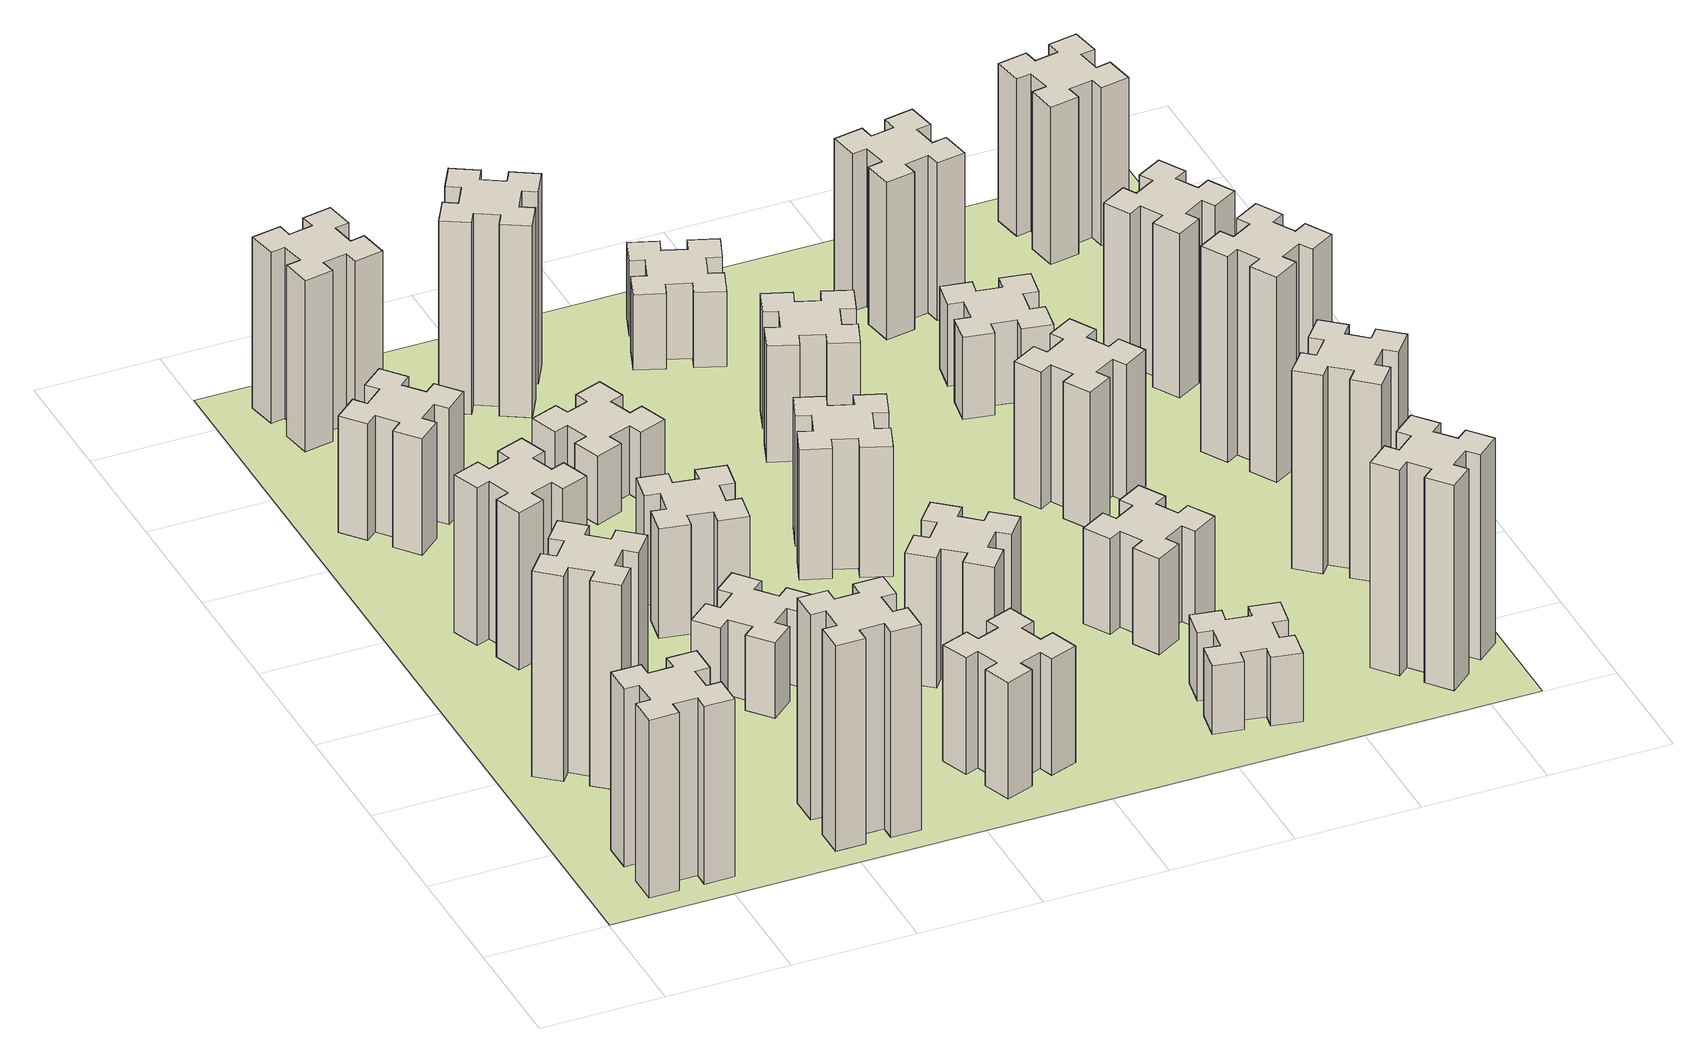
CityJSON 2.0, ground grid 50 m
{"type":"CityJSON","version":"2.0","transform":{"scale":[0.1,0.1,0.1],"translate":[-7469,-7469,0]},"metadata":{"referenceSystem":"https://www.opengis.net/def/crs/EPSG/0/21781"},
"CityObjects":{
"building1":{"type":"Building","attributes":{"class":"1000","function":"1000","usage":"1000","yearOfConstruction":2016,"roofType":"1000","measuredHeight":78,"storeysAboveGround":30,"storeysBelowGround":0},"geometry":[{"type":"Solid","lod":"1","boundaries":[[[[0,1,2,3,4,5,6,7,8,9,10,11,12,13,14,15,16,17,18,19]],[[17,16,20,21]],[[16,15,22,20]],[[15,14,23,22]],[[14,13,24,23]],[[13,12,25,24]],[[12,11,26,25]],[[11,10,27,26]],[[10,9,28,27]],[[9,8,29,28]],[[8,7,30,29]],[[7,6,31,30]],[[6,5,32,31]],[[5,4,33,32]],[[4,3,34,33]],[[3,2,35,34]],[[2,1,36,35]],[[1,0,37,36]],[[0,19,38,37]],[[19,18,39,38]],[[18,17,21,39]],[[24,25,26,27,28,29,30,31,32,33,34,35,36,37,38,39,21,20,22,23]]]]}]},
"building2":{"type":"Building","attributes":{"class":"1000","function":"1000","usage":"1000","yearOfConstruction":2016,"roofType":"1000","measuredHeight":90,"storeysAboveGround":30,"storeysBelowGround":0},"geometry":[{"type":"Solid","lod":"1","boundaries":[[[[40,41,42,43,44,45,46,47,48,49,50,51,52,53,54,55,56,57,58,59]],[[57,56,60,61]],[[56,55,62,60]],[[55,54,63,62]],[[54,53,64,63]],[[53,52,65,64]],[[52,51,66,65]],[[51,50,67,66]],[[50,49,68,67]],[[49,48,69,68]],[[48,47,70,69]],[[47,46,71,70]],[[46,45,72,71]],[[45,44,73,72]],[[44,43,74,73]],[[43,42,75,74]],[[42,41,76,75]],[[41,40,77,76]],[[40,59,78,77]],[[59,58,79,78]],[[58,57,61,79]],[[64,65,66,67,68,69,70,71,72,73,74,75,76,77,78,79,61,60,62,63]]]]}]},
"building3":{"type":"Building","attributes":{"class":"1000","function":"1000","usage":"1000","yearOfConstruction":2016,"roofType":"1000","measuredHeight":69,"storeysAboveGround":30,"storeysBelowGround":0},"geometry":[{"type":"Solid","lod":"1","boundaries":[[[[80,81,82,83,84,85,86,87,88,89,90,91,92,93,94,95,96,97,98,99]],[[97,96,100,101]],[[96,95,102,100]],[[95,94,103,102]],[[94,93,104,103]],[[93,92,105,104]],[[92,91,106,105]],[[91,90,107,106]],[[90,89,108,107]],[[89,88,109,108]],[[88,87,110,109]],[[87,86,111,110]],[[86,85,112,111]],[[85,84,113,112]],[[84,83,114,113]],[[83,82,115,114]],[[82,81,116,115]],[[81,80,117,116]],[[80,99,118,117]],[[99,98,119,118]],[[98,97,101,119]],[[104,105,106,107,108,109,110,111,112,113,114,115,116,117,118,119,101,100,102,103]]]]}]},
"building4":{"type":"Building","attributes":{"class":"1000","function":"1000","usage":"1000","yearOfConstruction":2016,"roofType":"1000","measuredHeight":51,"storeysAboveGround":30,"storeysBelowGround":0},"geometry":[{"type":"Solid","lod":"1","boundaries":[[[[120,121,122,123,124,125,126,127,128,129,130,131,132,133,134,135,136,137,138,139]],[[137,136,140,141]],[[136,135,142,140]],[[135,134,143,142]],[[134,133,144,143]],[[133,132,145,144]],[[132,131,146,145]],[[131,130,147,146]],[[130,129,148,147]],[[129,128,149,148]],[[128,127,150,149]],[[127,126,151,150]],[[126,125,152,151]],[[125,124,153,152]],[[124,123,154,153]],[[123,122,155,154]],[[122,121,156,155]],[[121,120,157,156]],[[120,139,158,157]],[[139,138,159,158]],[[138,137,141,159]],[[144,145,146,147,148,149,150,151,152,153,154,155,156,157,158,159,141,140,142,143]]]]}]},
"building5":{"type":"Building","attributes":{"class":"1000","function":"1000","usage":"1000","yearOfConstruction":2016,"roofType":"1000","measuredHeight":90,"storeysAboveGround":30,"storeysBelowGround":0},"geometry":[{"type":"Solid","lod":"1","boundaries":[[[[160,161,162,163,164,165,166,167,168,169,170,171,172,173,174,175,176,177,178,179]],[[177,176,180,181]],[[176,175,182,180]],[[175,174,183,182]],[[174,173,184,183]],[[173,172,185,184]],[[172,171,186,185]],[[171,170,187,186]],[[170,169,188,187]],[[169,168,189,188]],[[168,167,190,189]],[[167,166,191,190]],[[166,165,192,191]],[[165,164,193,192]],[[164,163,194,193]],[[163,162,195,194]],[[162,161,196,195]],[[161,160,197,196]],[[160,179,198,197]],[[179,178,199,198]],[[178,177,181,199]],[[184,185,186,187,188,189,190,191,192,193,194,195,196,197,198,199,181,180,182,183]]]]}]},
"building6":{"type":"Building","attributes":{"class":"1000","function":"1000","usage":"1000","yearOfConstruction":2016,"roofType":"1000","measuredHeight":75,"storeysAboveGround":30,"storeysBelowGround":0},"geometry":[{"type":"Solid","lod":"1","boundaries":[[[[200,201,202,203,204,205,206,207,208,209,210,211,212,213,214,215,216,217,218,219]],[[217,216,220,221]],[[216,215,222,220]],[[215,214,223,222]],[[214,213,224,223]],[[213,212,225,224]],[[212,211,226,225]],[[211,210,227,226]],[[210,209,228,227]],[[209,208,229,228]],[[208,207,230,229]],[[207,206,231,230]],[[206,205,232,231]],[[205,204,233,232]],[[204,203,234,233]],[[203,202,235,234]],[[202,201,236,235]],[[201,200,237,236]],[[200,219,238,237]],[[219,218,239,238]],[[218,217,221,239]],[[224,225,226,227,228,229,230,231,232,233,234,235,236,237,238,239,221,220,222,223]]]]}]},
"building7":{"type":"Building","attributes":{"class":"1000","function":"1000","usage":"1000","yearOfConstruction":2016,"roofType":"1000","measuredHeight":33,"storeysAboveGround":30,"storeysBelowGround":0},"geometry":[{"type":"Solid","lod":"1","boundaries":[[[[240,241,242,243,244,245,246,247,248,249,250,251,252,253,254,255,256,257,258,259]],[[257,256,260,261]],[[256,255,262,260]],[[255,254,263,262]],[[254,253,264,263]],[[253,252,265,264]],[[252,251,266,265]],[[251,250,267,266]],[[250,249,268,267]],[[249,248,269,268]],[[248,247,270,269]],[[247,246,271,270]],[[246,245,272,271]],[[245,244,273,272]],[[244,243,274,273]],[[243,242,275,274]],[[242,241,276,275]],[[241,240,277,276]],[[240,259,278,277]],[[259,258,279,278]],[[258,257,261,279]],[[264,265,266,267,268,269,270,271,272,273,274,275,276,277,278,279,261,260,262,263]]]]}]},
"building8":{"type":"Building","attributes":{"class":"1000","function":"1000","usage":"1000","yearOfConstruction":2016,"roofType":"1000","measuredHeight":48,"storeysAboveGround":30,"storeysBelowGround":0},"geometry":[{"type":"Solid","lod":"1","boundaries":[[[[280,281,282,283,284,285,286,287,288,289,290,291,292,293,294,295,296,297,298,299]],[[297,296,300,301]],[[296,295,302,300]],[[295,294,303,302]],[[294,293,304,303]],[[293,292,305,304]],[[292,291,306,305]],[[291,290,307,306]],[[290,289,308,307]],[[289,288,309,308]],[[288,287,310,309]],[[287,286,311,310]],[[286,285,312,311]],[[285,284,313,312]],[[284,283,314,313]],[[283,282,315,314]],[[282,281,316,315]],[[281,280,317,316]],[[280,299,318,317]],[[299,298,319,318]],[[298,297,301,319]],[[304,305,306,307,308,309,310,311,312,313,314,315,316,317,318,319,301,300,302,303]]]]}]},
"building9":{"type":"Building","attributes":{"class":"1000","function":"1000","usage":"1000","yearOfConstruction":2016,"roofType":"1000","measuredHeight":51,"storeysAboveGround":30,"storeysBelowGround":0},"geometry":[{"type":"Solid","lod":"1","boundaries":[[[[320,321,322,323,324,325,326,327,328,329,330,331,332,333,334,335,336,337,338,339]],[[337,336,340,341]],[[336,335,342,340]],[[335,334,343,342]],[[334,333,344,343]],[[333,332,345,344]],[[332,331,346,345]],[[331,330,347,346]],[[330,329,348,347]],[[329,328,349,348]],[[328,327,350,349]],[[327,326,351,350]],[[326,325,352,351]],[[325,324,353,352]],[[324,323,354,353]],[[323,322,355,354]],[[322,321,356,355]],[[321,320,357,356]],[[320,339,358,357]],[[339,338,359,358]],[[338,337,341,359]],[[344,345,346,347,348,349,350,351,352,353,354,355,356,357,358,359,341,340,342,343]]]]}]},
"building10":{"type":"Building","attributes":{"class":"1000","function":"1000","usage":"1000","yearOfConstruction":2016,"roofType":"1000","measuredHeight":30,"storeysAboveGround":30,"storeysBelowGround":0},"geometry":[{"type":"Solid","lod":"1","boundaries":[[[[360,361,362,363,364,365,366,367,368,369,370,371,372,373,374,375,376,377,378,379]],[[377,376,380,381]],[[376,375,382,380]],[[375,374,383,382]],[[374,373,384,383]],[[373,372,385,384]],[[372,371,386,385]],[[371,370,387,386]],[[370,369,388,387]],[[369,368,389,388]],[[368,367,390,389]],[[367,366,391,390]],[[366,365,392,391]],[[365,364,393,392]],[[364,363,394,393]],[[363,362,395,394]],[[362,361,396,395]],[[361,360,397,396]],[[360,379,398,397]],[[379,378,399,398]],[[378,377,381,399]],[[384,385,386,387,388,389,390,391,392,393,394,395,396,397,398,399,381,380,382,383]]]]}]},
"building11":{"type":"Building","attributes":{"class":"1000","function":"1000","usage":"1000","yearOfConstruction":2016,"roofType":"1000","measuredHeight":84,"storeysAboveGround":30,"storeysBelowGround":0},"geometry":[{"type":"Solid","lod":"1","boundaries":[[[[400,401,402,403,404,405,406,407,408,409,410,411,412,413,414,415,416,417,418,419]],[[417,416,420,421]],[[416,415,422,420]],[[415,414,423,422]],[[414,413,424,423]],[[413,412,425,424]],[[412,411,426,425]],[[411,410,427,426]],[[410,409,428,427]],[[409,408,429,428]],[[408,407,430,429]],[[407,406,431,430]],[[406,405,432,431]],[[405,404,433,432]],[[404,403,434,433]],[[403,402,435,434]],[[402,401,436,435]],[[401,400,437,436]],[[400,419,438,437]],[[419,418,439,438]],[[418,417,421,439]],[[424,425,426,427,428,429,430,431,432,433,434,435,436,437,438,439,421,420,422,423]]]]}]},
"building12":{"type":"Building","attributes":{"class":"1000","function":"1000","usage":"1000","yearOfConstruction":2016,"roofType":"1000","measuredHeight":57,"storeysAboveGround":30,"storeysBelowGround":0},"geometry":[{"type":"Solid","lod":"1","boundaries":[[[[440,441,442,443,444,445,446,447,448,449,450,451,452,453,454,455,456,457,458,459]],[[457,456,460,461]],[[456,455,462,460]],[[455,454,463,462]],[[454,453,464,463]],[[453,452,465,464]],[[452,451,466,465]],[[451,450,467,466]],[[450,449,468,467]],[[449,448,469,468]],[[448,447,470,469]],[[447,446,471,470]],[[446,445,472,471]],[[445,444,473,472]],[[444,443,474,473]],[[443,442,475,474]],[[442,441,476,475]],[[441,440,477,476]],[[440,459,478,477]],[[459,458,479,478]],[[458,457,461,479]],[[464,465,466,467,468,469,470,471,472,473,474,475,476,477,478,479,461,460,462,463]]]]}]},
"building13":{"type":"Building","attributes":{"class":"1000","function":"1000","usage":"1000","yearOfConstruction":2016,"roofType":"1000","measuredHeight":57,"storeysAboveGround":30,"storeysBelowGround":0},"geometry":[{"type":"Solid","lod":"1","boundaries":[[[[480,481,482,483,484,485,486,487,488,489,490,491,492,493,494,495,496,497,498,499]],[[497,496,500,501]],[[496,495,502,500]],[[495,494,503,502]],[[494,493,504,503]],[[493,492,505,504]],[[492,491,506,505]],[[491,490,507,506]],[[490,489,508,507]],[[489,488,509,508]],[[488,487,510,509]],[[487,486,511,510]],[[486,485,512,511]],[[485,484,513,512]],[[484,483,514,513]],[[483,482,515,514]],[[482,481,516,515]],[[481,480,517,516]],[[480,499,518,517]],[[499,498,519,518]],[[498,497,501,519]],[[504,505,506,507,508,509,510,511,512,513,514,515,516,517,518,519,501,500,502,503]]]]}]},
"building14":{"type":"Building","attributes":{"class":"1000","function":"1000","usage":"1000","yearOfConstruction":2016,"roofType":"1000","measuredHeight":51,"storeysAboveGround":30,"storeysBelowGround":0},"geometry":[{"type":"Solid","lod":"1","boundaries":[[[[520,521,522,523,524,525,526,527,528,529,530,531,532,533,534,535,536,537,538,539]],[[537,536,540,541]],[[536,535,542,540]],[[535,534,543,542]],[[534,533,544,543]],[[533,532,545,544]],[[532,531,546,545]],[[531,530,547,546]],[[530,529,548,547]],[[529,528,549,548]],[[528,527,550,549]],[[527,526,551,550]],[[526,525,552,551]],[[525,524,553,552]],[[524,523,554,553]],[[523,522,555,554]],[[522,521,556,555]],[[521,520,557,556]],[[520,539,558,557]],[[539,538,559,558]],[[538,537,541,559]],[[544,545,546,547,548,549,550,551,552,553,554,555,556,557,558,559,541,540,542,543]]]]}]},
"building15":{"type":"Building","attributes":{"class":"1000","function":"1000","usage":"1000","yearOfConstruction":2016,"roofType":"1000","measuredHeight":33,"storeysAboveGround":30,"storeysBelowGround":0},"geometry":[{"type":"Solid","lod":"1","boundaries":[[[[560,561,562,563,564,565,566,567,568,569,570,571,572,573,574,575,576,577,578,579]],[[577,576,580,581]],[[576,575,582,580]],[[575,574,583,582]],[[574,573,584,583]],[[573,572,585,584]],[[572,571,586,585]],[[571,570,587,586]],[[570,569,588,587]],[[569,568,589,588]],[[568,567,590,589]],[[567,566,591,590]],[[566,565,592,591]],[[565,564,593,592]],[[564,563,594,593]],[[563,562,595,594]],[[562,561,596,595]],[[561,560,597,596]],[[560,579,598,597]],[[579,578,599,598]],[[578,577,581,599]],[[584,585,586,587,588,589,590,591,592,593,594,595,596,597,598,599,581,580,582,583]]]]}]},
"building16":{"type":"Building","attributes":{"class":"1000","function":"1000","usage":"1000","yearOfConstruction":2016,"roofType":"1000","measuredHeight":30,"storeysAboveGround":30,"storeysBelowGround":0},"geometry":[{"type":"Solid","lod":"1","boundaries":[[[[600,601,602,603,604,605,606,607,608,609,610,611,612,613,614,615,616,617,618,619]],[[617,616,620,621]],[[616,615,622,620]],[[615,614,623,622]],[[614,613,624,623]],[[613,612,625,624]],[[612,611,626,625]],[[611,610,627,626]],[[610,609,628,627]],[[609,608,629,628]],[[608,607,630,629]],[[607,606,631,630]],[[606,605,632,631]],[[605,604,633,632]],[[604,603,634,633]],[[603,602,635,634]],[[602,601,636,635]],[[601,600,637,636]],[[600,619,638,637]],[[619,618,639,638]],[[618,617,621,639]],[[624,625,626,627,628,629,630,631,632,633,634,635,636,637,638,639,621,620,622,623]]]]}]},
"building17":{"type":"Building","attributes":{"class":"1000","function":"1000","usage":"1000","yearOfConstruction":2016,"roofType":"1000","measuredHeight":42,"storeysAboveGround":30,"storeysBelowGround":0},"geometry":[{"type":"Solid","lod":"1","boundaries":[[[[640,641,642,643,644,645,646,647,648,649,650,651,652,653,654,655,656,657,658,659]],[[657,656,660,661]],[[656,655,662,660]],[[655,654,663,662]],[[654,653,664,663]],[[653,652,665,664]],[[652,651,666,665]],[[651,650,667,666]],[[650,649,668,667]],[[649,648,669,668]],[[648,647,670,669]],[[647,646,671,670]],[[646,645,672,671]],[[645,644,673,672]],[[644,643,674,673]],[[643,642,675,674]],[[642,641,676,675]],[[641,640,677,676]],[[640,659,678,677]],[[659,658,679,678]],[[658,657,661,679]],[[664,665,666,667,668,669,670,671,672,673,674,675,676,677,678,679,661,660,662,663]]]]}]},
"building18":{"type":"Building","attributes":{"class":"1000","function":"1000","usage":"1000","yearOfConstruction":2016,"roofType":"1000","measuredHeight":60,"storeysAboveGround":30,"storeysBelowGround":0},"geometry":[{"type":"Solid","lod":"1","boundaries":[[[[680,681,682,683,684,685,686,687,688,689,690,691,692,693,694,695,696,697,698,699]],[[697,696,700,701]],[[696,695,702,700]],[[695,694,703,702]],[[694,693,704,703]],[[693,692,705,704]],[[692,691,706,705]],[[691,690,707,706]],[[690,689,708,707]],[[689,688,709,708]],[[688,687,710,709]],[[687,686,711,710]],[[686,685,712,711]],[[685,684,713,712]],[[684,683,714,713]],[[683,682,715,714]],[[682,681,716,715]],[[681,680,717,716]],[[680,699,718,717]],[[699,698,719,718]],[[698,697,701,719]],[[704,705,706,707,708,709,710,711,712,713,714,715,716,717,718,719,701,700,702,703]]]]}]},
"building19":{"type":"Building","attributes":{"class":"1000","function":"1000","usage":"1000","yearOfConstruction":2016,"roofType":"1000","measuredHeight":36,"storeysAboveGround":30,"storeysBelowGround":0},"geometry":[{"type":"Solid","lod":"1","boundaries":[[[[720,721,722,723,724,725,726,727,728,729,730,731,732,733,734,735,736,737,738,739]],[[737,736,740,741]],[[736,735,742,740]],[[735,734,743,742]],[[734,733,744,743]],[[733,732,745,744]],[[732,731,746,745]],[[731,730,747,746]],[[730,729,748,747]],[[729,728,749,748]],[[728,727,750,749]],[[727,726,751,750]],[[726,725,752,751]],[[725,724,753,752]],[[724,723,754,753]],[[723,722,755,754]],[[722,721,756,755]],[[721,720,757,756]],[[720,739,758,757]],[[739,738,759,758]],[[738,737,741,759]],[[744,745,746,747,748,749,750,751,752,753,754,755,756,757,758,759,741,740,742,743]]]]}]},
"building20":{"type":"Building","attributes":{"class":"1000","function":"1000","usage":"1000","yearOfConstruction":2016,"roofType":"1000","measuredHeight":90,"storeysAboveGround":30,"storeysBelowGround":0},"geometry":[{"type":"Solid","lod":"1","boundaries":[[[[760,761,762,763,764,765,766,767,768,769,770,771,772,773,774,775,776,777,778,779]],[[777,776,780,781]],[[776,775,782,780]],[[775,774,783,782]],[[774,773,784,783]],[[773,772,785,784]],[[772,771,786,785]],[[771,770,787,786]],[[770,769,788,787]],[[769,768,789,788]],[[768,767,790,789]],[[767,766,791,790]],[[766,765,792,791]],[[765,764,793,792]],[[764,763,794,793]],[[763,762,795,794]],[[762,761,796,795]],[[761,760,797,796]],[[760,779,798,797]],[[779,778,799,798]],[[778,777,781,799]],[[784,785,786,787,788,789,790,791,792,793,794,795,796,797,798,799,781,780,782,783]]]]}]},
"building21":{"type":"Building","attributes":{"class":"1000","function":"1000","usage":"1000","yearOfConstruction":2016,"roofType":"1000","measuredHeight":69,"storeysAboveGround":30,"storeysBelowGround":0},"geometry":[{"type":"Solid","lod":"1","boundaries":[[[[800,801,802,803,804,805,806,807,808,809,810,811,812,813,814,815,816,817,818,819]],[[817,816,820,821]],[[816,815,822,820]],[[815,814,823,822]],[[814,813,824,823]],[[813,812,825,824]],[[812,811,826,825]],[[811,810,827,826]],[[810,809,828,827]],[[809,808,829,828]],[[808,807,830,829]],[[807,806,831,830]],[[806,805,832,831]],[[805,804,833,832]],[[804,803,834,833]],[[803,802,835,834]],[[802,801,836,835]],[[801,800,837,836]],[[800,819,838,837]],[[819,818,839,838]],[[818,817,821,839]],[[824,825,826,827,828,829,830,831,832,833,834,835,836,837,838,839,821,820,822,823]]]]}]},
"building22":{"type":"Building","attributes":{"class":"1000","function":"1000","usage":"1000","yearOfConstruction":2016,"roofType":"1000","measuredHeight":87,"storeysAboveGround":30,"storeysBelowGround":0},"geometry":[{"type":"Solid","lod":"1","boundaries":[[[[840,841,842,843,844,845,846,847,848,849,850,851,852,853,854,855,856,857,858,859]],[[857,856,860,861]],[[856,855,862,860]],[[855,854,863,862]],[[854,853,864,863]],[[853,852,865,864]],[[852,851,866,865]],[[851,850,867,866]],[[850,849,868,867]],[[849,848,869,868]],[[848,847,870,869]],[[847,846,871,870]],[[846,845,872,871]],[[845,844,873,872]],[[844,843,874,873]],[[843,842,875,874]],[[842,841,876,875]],[[841,840,877,876]],[[840,859,878,877]],[[859,858,879,878]],[[858,857,861,879]],[[864,865,866,867,868,869,870,871,872,873,874,875,876,877,878,879,861,860,862,863]]]]}]},
"building23":{"type":"Building","attributes":{"class":"1000","function":"1000","usage":"1000","yearOfConstruction":2016,"roofType":"1000","measuredHeight":90,"storeysAboveGround":30,"storeysBelowGround":0},"geometry":[{"type":"Solid","lod":"1","boundaries":[[[[880,881,882,883,884,885,886,887,888,889,890,891,892,893,894,895,896,897,898,899]],[[897,896,900,901]],[[896,895,902,900]],[[895,894,903,902]],[[894,893,904,903]],[[893,892,905,904]],[[892,891,906,905]],[[891,890,907,906]],[[890,889,908,907]],[[889,888,909,908]],[[888,887,910,909]],[[887,886,911,910]],[[886,885,912,911]],[[885,884,913,912]],[[884,883,914,913]],[[883,882,915,914]],[[882,881,916,915]],[[881,880,917,916]],[[880,899,918,917]],[[899,898,919,918]],[[898,897,901,919]],[[904,905,906,907,908,909,910,911,912,913,914,915,916,917,918,919,901,900,902,903]]]]}]},
"building24":{"type":"Building","attributes":{"class":"1000","function":"1000","usage":"1000","yearOfConstruction":2016,"roofType":"1000","measuredHeight":72,"storeysAboveGround":30,"storeysBelowGround":0},"geometry":[{"type":"Solid","lod":"1","boundaries":[[[[920,921,922,923,924,925,926,927,928,929,930,931,932,933,934,935,936,937,938,939]],[[937,936,940,941]],[[936,935,942,940]],[[935,934,943,942]],[[934,933,944,943]],[[933,932,945,944]],[[932,931,946,945]],[[931,930,947,946]],[[930,929,948,947]],[[929,928,949,948]],[[928,927,950,949]],[[927,926,951,950]],[[926,925,952,951]],[[925,924,953,952]],[[924,923,954,953]],[[923,922,955,954]],[[922,921,956,955]],[[921,920,957,956]],[[920,939,958,957]],[[939,938,959,958]],[[938,937,941,959]],[[944,945,946,947,948,949,950,951,952,953,954,955,956,957,958,959,941,940,942,943]]]]}]},
"building25":{"type":"Building","attributes":{"class":"1000","function":"1000","usage":"1000","yearOfConstruction":2016,"roofType":"1000","measuredHeight":69,"storeysAboveGround":30,"storeysBelowGround":0},"geometry":[{"type":"Solid","lod":"1","boundaries":[[[[960,961,962,963,964,965,966,967,968,969,970,971,972,973,974,975,976,977,978,979]],[[977,976,980,981]],[[976,975,982,980]],[[975,974,983,982]],[[974,973,984,983]],[[973,972,985,984]],[[972,971,986,985]],[[971,970,987,986]],[[970,969,988,987]],[[969,968,989,988]],[[968,967,990,989]],[[967,966,991,990]],[[966,965,992,991]],[[965,964,993,992]],[[964,963,994,993]],[[963,962,995,994]],[[962,961,996,995]],[[961,960,997,996]],[[960,979,998,997]],[[979,978,999,998]],[[978,977,981,999]],[[984,985,986,987,988,989,990,991,992,993,994,995,996,997,998,999,981,980,982,983]]]]}]},
"landuse1":{"type":"LandUse","attributes":{"name":"plot1","function":"1010"},"geometry":[{"type":"MultiSurface","lod":"1","boundaries":[[[1000,1001,1002,1003]]]}]}
},
"vertices":[
[265,325,0],[265,225,0],[205,225,0],[205,105,0],[325,105,0],[325,165,0],[425,165,0],[425,105,0],[545,105,0],[545,225,0],[485,225,0],[485,325,0],[545,325,0],[545,445,0],[425,445,0],[425,385,0],[325,385,0],[325,445,0],[205,445,0],[205,325,0],[325,385,780],[325,445,780],[425,385,780],[425,445,780],[545,445,780],[545,325,780],[485,325,780],[485,225,780],[545,225,780],[545,105,780],[425,105,780],[425,165,780],[325,165,780],[325,105,780],[205,105,780],[205,225,780],[265,225,780],[265,325,780],[205,325,780],[205,445,780],
[484,1067,0],[408,1132,0],[446,1178,0],[354,1255,0],[277,1163,0],[323,1124,0],[259,1048,0],[213,1086,0],[136,994,0],[228,917,0],[266,963,0],[343,899,0],[304,853,0],[396,776,0],[473,868,0],[427,906,0],[492,983,0],[538,944,0],[615,1036,0],[523,1113,0],[492,983,900],[538,944,900],[427,906,900],[473,868,900],[396,776,900],[304,853,900],[343,899,900],[266,963,900],[228,917,900],[136,994,900],[213,1086,900],[259,1048,900],[323,1124,900],[277,1163,900],[354,1255,900],[446,1178,900],[408,1132,900],[484,1067,900],[523,1113,900],[615,1036,900],
[466,1735,0],[560,1769,0],[580,1713,0],[693,1754,0],[652,1867,0],[596,1846,0],[562,1940,0],[618,1960,0],[577,2073,0],[464,2032,0],[485,1976,0],[391,1942,0],[370,1998,0],[257,1957,0],[299,1844,0],[355,1865,0],[389,1771,0],[333,1750,0],[374,1637,0],[487,1679,0],[389,1771,690],[333,1750,690],[355,1865,690],[299,1844,690],[257,1957,690],[370,1998,690],[391,1942,690],[485,1976,690],[464,2032,690],[577,2073,690],[618,1960,690],[562,1940,690],[596,1846,690],[652,1867,690],[693,1754,690],[580,1713,690],[560,1769,690],[466,1735,690],[487,1679,690],[374,1637,690],
[343,2812,0],[266,2747,0],[228,2793,0],[136,2716,0],[213,2624,0],[259,2663,0],[323,2586,0],[277,2548,0],[354,2456,0],[446,2533,0],[408,2579,0],[484,2643,0],[523,2597,0],[615,2674,0],[538,2766,0],[492,2728,0],[427,2804,0],[473,2843,0],[396,2935,0],[304,2858,0],[427,2804,510],[473,2843,510],[492,2728,510],[538,2766,510],[615,2674,510],[523,2597,510],[484,2643,510],[408,2579,510],[446,2533,510],[354,2456,510],[277,2548,510],[323,2586,510],[259,2663,510],[213,2624,510],[136,2716,510],[228,2793,510],[266,2747,510],[343,2812,510],[304,2858,510],[396,2935,510],
[1065,165,0],[1165,165,0],[1165,105,0],[1285,105,0],[1285,225,0],[1225,225,0],[1225,325,0],[1285,325,0],[1285,445,0],[1165,445,0],[1165,385,0],[1065,385,0],[1065,445,0],[945,445,0],[945,325,0],[1005,325,0],[1005,225,0],[945,225,0],[945,105,0],[1065,105,0],[1005,225,900],[945,225,900],[1005,325,900],[945,325,900],[945,445,900],[1065,445,900],[1065,385,900],[1165,385,900],[1165,445,900],[1285,445,900],[1285,325,900],[1225,325,900],[1225,225,900],[1285,225,900],[1285,105,900],[1165,105,900],[1165,165,900],[1065,165,900],[1065,105,900],[945,105,900],
[492,3405,0],[475,3504,0],[534,3514,0],[513,3632,0],[395,3611,0],[405,3552,0],[307,3535,0],[297,3594,0],[178,3573,0],[199,3455,0],[258,3465,0],[276,3367,0],[217,3357,0],[237,3238,0],[356,3259,0],[345,3318,0],[444,3336,0],[454,3277,0],[572,3297,0],[551,3416,0],[444,3336,750],[454,3277,750],[345,3318,750],[356,3259,750],[237,3238,750],[217,3357,750],[276,3367,750],[258,3465,750],[199,3455,750],[178,3573,750],[297,3594,750],[307,3535,750],[405,3552,750],[395,3611,750],[513,3632,750],[534,3514,750],[475,3504,750],[492,3405,750],[551,3416,750],[572,3297,750],
[1083,1332,0],[1006,1267,0],[968,1313,0],[876,1236,0],[953,1144,0],[999,1183,0],[1063,1106,0],[1017,1068,0],[1094,976,0],[1186,1053,0],[1148,1099,0],[1224,1163,0],[1263,1117,0],[1355,1194,0],[1278,1286,0],[1232,1248,0],[1167,1324,0],[1213,1363,0],[1136,1455,0],[1044,1378,0],[1167,1324,330],[1213,1363,330],[1232,1248,330],[1278,1286,330],[1355,1194,330],[1263,1117,330],[1224,1163,330],[1148,1099,330],[1186,1053,330],[1094,976,330],[1017,1068,330],[1063,1106,330],[999,1183,330],[953,1144,330],[876,1236,330],[968,1313,330],[1006,1267,330],[1083,1332,330],[1044,1378,330],[1136,1455,330],
[1047,1656,0],[1145,1638,0],[1135,1579,0],[1253,1558,0],[1274,1677,0],[1215,1687,0],[1232,1785,0],[1291,1775,0],[1312,1893,0],[1194,1914,0],[1184,1855,0],[1085,1872,0],[1096,1931,0],[977,1952,0],[957,1834,0],[1016,1824,0],[998,1725,0],[939,1736,0],[918,1617,0],[1037,1597,0],[998,1725,480],[939,1736,480],[1016,1824,480],[957,1834,480],[977,1952,480],[1096,1931,480],[1085,1872,480],[1184,1855,480],[1194,1914,480],[1312,1893,480],[1291,1775,480],[1232,1785,480],[1215,1687,480],[1274,1677,480],[1253,1558,480],[1135,1579,480],[1145,1638,480],[1047,1656,480],[1037,1597,480],[918,1617,480],
[1765,496,0],[1671,462,0],[1650,518,0],[1537,477,0],[1579,364,0],[1635,385,0],[1669,291,0],[1613,270,0],[1654,157,0],[1767,199,0],[1746,255,0],[1840,289,0],[1860,233,0],[1973,274,0],[1932,387,0],[1876,366,0],[1842,460,0],[1898,480,0],[1857,593,0],[1744,552,0],[1842,460,510],[1898,480,510],[1876,366,510],[1932,387,510],[1973,274,510],[1860,233,510],[1840,289,510],[1746,255,510],[1767,199,510],[1654,157,510],[1613,270,510],[1669,291,510],[1635,385,510],[1579,364,510],[1537,477,510],[1650,518,510],[1671,462,510],[1765,496,510],[1744,552,510],[1857,593,510],
[1106,2475,0],[1200,2509,0],[1220,2453,0],[1333,2494,0],[1292,2607,0],[1236,2586,0],[1202,2680,0],[1258,2700,0],[1217,2813,0],[1104,2772,0],[1125,2716,0],[1031,2682,0],[1010,2738,0],[897,2697,0],[939,2584,0],[995,2605,0],[1029,2511,0],[973,2490,0],[1014,2377,0],[1127,2419,0],[1029,2511,300],[973,2490,300],[995,2605,300],[939,2584,300],[897,2697,300],[1010,2738,300],[1031,2682,300],[1125,2716,300],[1104,2772,300],[1217,2813,300],[1258,2700,300],[1202,2680,300],[1236,2586,300],[1292,2607,300],[1333,2494,300],[1220,2453,300],[1200,2509,300],[1106,2475,300],[1127,2419,300],[1014,2377,300],
[917,3265,0],[1004,3215,0],[974,3163,0],[1078,3103,0],[1138,3207,0],[1086,3237,0],[1136,3324,0],[1188,3294,0],[1248,3398,0],[1144,3458,0],[1114,3406,0],[1027,3456,0],[1057,3508,0],[953,3568,0],[893,3464,0],[945,3434,0],[895,3347,0],[843,3377,0],[783,3273,0],[887,3213,0],[895,3347,840],[843,3377,840],[945,3434,840],[893,3464,840],[953,3568,840],[1057,3508,840],[1027,3456,840],[1114,3406,840],[1144,3458,840],[1248,3398,840],[1188,3294,840],[1136,3324,840],[1086,3237,840],[1138,3207,840],[1078,3103,840],[974,3163,840],[1004,3215,840],[917,3265,840],[887,3213,840],[783,3273,840],
[1803,1124,0],[1739,1048,0],[1693,1086,0],[1616,994,0],[1708,917,0],[1746,963,0],[1823,899,0],[1784,853,0],[1876,776,0],[1953,868,0],[1907,906,0],[1972,983,0],[2018,944,0],[2095,1036,0],[2003,1113,0],[1964,1067,0],[1888,1132,0],[1926,1178,0],[1834,1255,0],[1757,1163,0],[1888,1132,570],[1926,1178,570],[1964,1067,570],[2003,1113,570],[2095,1036,570],[2018,944,570],[1972,983,570],[1907,906,570],[1953,868,570],[1876,776,570],[1784,853,570],[1823,899,570],[1746,963,570],[1708,917,570],[1616,994,570],[1693,1086,570],[1739,1048,570],[1803,1124,570],[1757,1163,570],[1834,1255,570],
[1842,1771,0],[1876,1865,0],[1932,1844,0],[1973,1957,0],[1860,1998,0],[1840,1942,0],[1746,1976,0],[1767,2032,0],[1654,2073,0],[1613,1960,0],[1669,1940,0],[1635,1846,0],[1579,1867,0],[1537,1754,0],[1650,1713,0],[1671,1769,0],[1765,1735,0],[1744,1679,0],[1857,1637,0],[1898,1750,0],[1765,1735,570],[1744,1679,570],[1671,1769,570],[1650,1713,570],[1537,1754,570],[1579,1867,570],[1635,1846,570],[1669,1940,570],[1613,1960,570],[1654,2073,570],[1767,2032,570],[1746,1976,570],[1840,1942,570],[1860,1998,570],[1973,1957,570],[1932,1844,570],[1876,1865,570],[1842,1771,570],[1898,1750,570],[1857,1637,570],
[2040,2682,0],[1946,2716,0],[1967,2772,0],[1854,2813,0],[1813,2700,0],[1869,2680,0],[1835,2586,0],[1779,2607,0],[1737,2494,0],[1850,2453,0],[1871,2509,0],[1965,2475,0],[1944,2419,0],[2057,2377,0],[2098,2490,0],[2042,2511,0],[2076,2605,0],[2132,2584,0],[2173,2697,0],[2060,2738,0],[2076,2605,510],[2132,2584,510],[2042,2511,510],[2098,2490,510],[2057,2377,510],[1944,2419,510],[1965,2475,510],[1871,2509,510],[1850,2453,510],[1737,2494,510],[1779,2607,510],[1835,2586,510],[1869,2680,510],[1813,2700,510],[1854,2813,510],[1967,2772,510],[1946,2716,510],[2040,2682,510],[2060,2738,510],[2173,2697,510],
[1671,3249,0],[1765,3215,0],[1744,3159,0],[1857,3117,0],[1898,3230,0],[1842,3251,0],[1876,3345,0],[1932,3324,0],[1973,3437,0],[1860,3478,0],[1840,3422,0],[1746,3456,0],[1767,3512,0],[1654,3553,0],[1613,3440,0],[1669,3420,0],[1635,3326,0],[1579,3347,0],[1537,3234,0],[1650,3193,0],[1635,3326,330],[1579,3347,330],[1669,3420,330],[1613,3440,330],[1654,3553,330],[1767,3512,330],[1746,3456,330],[1840,3422,330],[1860,3478,330],[1973,3437,330],[1932,3324,330],[1876,3345,330],[1842,3251,330],[1898,3230,330],[1857,3117,330],[1744,3159,330],[1765,3215,330],[1671,3249,330],[1650,3193,330],[1537,3234,330],
[2596,444,0],[2578,345,0],[2519,356,0],[2498,237,0],[2617,217,0],[2627,276,0],[2725,258,0],[2715,199,0],[2833,178,0],[2854,297,0],[2795,307,0],[2812,405,0],[2871,395,0],[2892,513,0],[2774,534,0],[2764,475,0],[2665,492,0],[2676,551,0],[2557,572,0],[2537,454,0],[2665,492,300],[2676,551,300],[2764,475,300],[2774,534,300],[2892,513,300],[2871,395,300],[2812,405,300],[2795,307,300],[2854,297,300],[2833,178,300],[2715,199,300],[2725,258,300],[2627,276,300],[2617,217,300],[2498,237,300],[2519,356,300],[2578,345,300],[2596,444,300],[2537,454,300],[2557,572,300],
[2716,1027,0],[2666,1114,0],[2718,1144,0],[2658,1248,0],[2554,1188,0],[2584,1136,0],[2497,1086,0],[2467,1138,0],[2363,1078,0],[2423,974,0],[2475,1004,0],[2525,917,0],[2473,887,0],[2533,783,0],[2637,843,0],[2607,895,0],[2694,945,0],[2724,893,0],[2828,953,0],[2768,1057,0],[2694,945,420],[2724,893,420],[2607,895,420],[2637,843,420],[2533,783,420],[2473,887,420],[2525,917,420],[2475,1004,420],[2423,974,420],[2363,1078,420],[2467,1138,420],[2497,1086,420],[2584,1136,420],[2554,1188,420],[2658,1248,420],[2718,1144,420],[2666,1114,420],[2716,1027,420],[2768,1057,420],[2828,953,420],
[2816,1867,0],[2766,1954,0],[2818,1984,0],[2758,2088,0],[2654,2028,0],[2684,1976,0],[2597,1926,0],[2567,1978,0],[2463,1918,0],[2523,1814,0],[2575,1844,0],[2625,1757,0],[2573,1727,0],[2633,1623,0],[2737,1683,0],[2707,1735,0],[2794,1785,0],[2824,1733,0],[2928,1793,0],[2868,1897,0],[2794,1785,600],[2824,1733,600],[2707,1735,600],[2737,1683,600],[2633,1623,600],[2573,1727,600],[2625,1757,600],[2575,1844,600],[2523,1814,600],[2463,1918,600],[2567,1978,600],[2597,1926,600],[2684,1976,600],[2654,2028,600],[2758,2088,600],[2818,1984,600],[2766,1954,600],[2816,1867,600],[2868,1897,600],[2928,1793,600],
[2627,2496,0],[2725,2478,0],[2715,2419,0],[2833,2398,0],[2854,2517,0],[2795,2527,0],[2812,2625,0],[2871,2615,0],[2892,2733,0],[2774,2754,0],[2764,2695,0],[2665,2712,0],[2676,2771,0],[2557,2792,0],[2537,2674,0],[2596,2664,0],[2578,2565,0],[2519,2576,0],[2498,2457,0],[2617,2437,0],[2578,2565,360],[2519,2576,360],[2596,2664,360],[2537,2674,360],[2557,2792,360],[2676,2771,360],[2665,2712,360],[2764,2695,360],[2774,2754,360],[2892,2733,360],[2871,2615,360],[2812,2625,360],[2795,2527,360],[2854,2517,360],[2833,2398,360],[2715,2419,360],[2725,2478,360],[2627,2496,360],[2617,2437,360],[2498,2457,360],
[3468,259,0],[3544,323,0],[3583,277,0],[3675,354,0],[3598,446,0],[3552,408,0],[3487,484,0],[3533,523,0],[3456,615,0],[3364,538,0],[3403,492,0],[3326,427,0],[3288,473,0],[3196,396,0],[3273,304,0],[3319,343,0],[3383,266,0],[3337,228,0],[3414,136,0],[3506,213,0],[3383,266,900],[3337,228,900],[3319,343,900],[3273,304,900],[3196,396,900],[3288,473,900],[3326,427,900],[3403,492,900],[3364,538,900],[3456,615,900],[3533,523,900],[3487,484,900],[3552,408,900],[3598,446,900],[3675,354,900],[3583,277,900],[3544,323,900],[3468,259,900],[3506,213,900],[3414,136,900],
[2565,3118,0],[2664,3136,0],[2674,3077,0],[2792,3097,0],[2771,3216,0],[2712,3205,0],[2695,3304,0],[2754,3314,0],[2733,3432,0],[2615,3411,0],[2625,3352,0],[2527,3335,0],[2517,3394,0],[2398,3373,0],[2419,3255,0],[2478,3265,0],[2496,3167,0],[2437,3157,0],[2457,3038,0],[2576,3059,0],[2496,3167,690],[2437,3157,690],[2478,3265,690],[2419,3255,690],[2398,3373,690],[2517,3394,690],[2527,3335,690],[2625,3352,690],[2615,3411,690],[2733,3432,690],[2754,3314,690],[2695,3304,690],[2712,3205,690],[2771,3216,690],[2792,3097,690],[2674,3077,690],[2664,3136,690],[2565,3118,690],[2576,3059,690],[2457,3038,690],
[3487,1006,0],[3552,1083,0],[3598,1044,0],[3675,1136,0],[3583,1213,0],[3544,1167,0],[3468,1232,0],[3506,1278,0],[3414,1355,0],[3337,1263,0],[3383,1224,0],[3319,1148,0],[3273,1186,0],[3196,1094,0],[3288,1017,0],[3326,1063,0],[3403,999,0],[3364,953,0],[3456,876,0],[3533,968,0],[3403,999,870],[3364,953,870],[3326,1063,870],[3288,1017,870],[3196,1094,870],[3273,1186,870],[3319,1148,870],[3383,1224,870],[3337,1263,870],[3414,1355,870],[3506,1278,870],[3468,1232,870],[3544,1167,870],[3583,1213,870],[3675,1136,870],[3598,1044,870],[3552,1083,870],[3487,1006,870],[3533,968,870],[3456,876,870],
[3556,1867,0],[3506,1954,0],[3558,1984,0],[3498,2088,0],[3394,2028,0],[3424,1976,0],[3337,1926,0],[3307,1978,0],[3203,1918,0],[3263,1814,0],[3315,1844,0],[3365,1757,0],[3313,1727,0],[3373,1623,0],[3477,1683,0],[3447,1735,0],[3534,1785,0],[3564,1733,0],[3668,1793,0],[3608,1897,0],[3534,1785,900],[3564,1733,900],[3447,1735,900],[3477,1683,900],[3373,1623,900],[3313,1727,900],[3365,1757,900],[3315,1844,900],[3263,1814,900],[3203,1918,900],[3307,1978,900],[3337,1926,900],[3424,1976,900],[3394,2028,900],[3498,2088,900],[3558,1984,900],[3506,1954,900],[3556,1867,900],[3608,1897,900],[3668,1793,900],
[3456,2507,0],[3406,2594,0],[3458,2624,0],[3398,2728,0],[3294,2668,0],[3324,2616,0],[3237,2566,0],[3207,2618,0],[3103,2558,0],[3163,2454,0],[3215,2484,0],[3265,2397,0],[3213,2367,0],[3273,2263,0],[3377,2323,0],[3347,2375,0],[3434,2425,0],[3464,2373,0],[3568,2433,0],[3508,2537,0],[3434,2425,720],[3464,2373,720],[3347,2375,720],[3377,2323,720],[3273,2263,720],[3213,2367,720],[3265,2397,720],[3215,2484,720],[3163,2454,720],[3103,2558,720],[3207,2618,720],[3237,2566,720],[3324,2616,720],[3294,2668,720],[3398,2728,720],[3458,2624,720],[3406,2594,720],[3456,2507,720],[3508,2537,720],[3568,2433,720],
[3218,3465,0],[3236,3367,0],[3177,3357,0],[3197,3238,0],[3316,3259,0],[3305,3318,0],[3404,3336,0],[3414,3277,0],[3532,3297,0],[3511,3416,0],[3452,3405,0],[3435,3504,0],[3494,3514,0],[3473,3632,0],[3355,3611,0],[3365,3552,0],[3267,3535,0],[3257,3594,0],[3138,3573,0],[3159,3455,0],[3267,3535,690],[3257,3594,690],[3365,3552,690],[3355,3611,690],[3473,3632,690],[3494,3514,690],[3435,3504,690],[3452,3405,690],[3511,3416,690],[3532,3297,690],[3414,3277,690],[3404,3336,690],[3305,3318,690],[3316,3259,690],[3197,3238,690],[3177,3357,690],[3236,3367,690],[3218,3465,690],[3159,3455,690],[3138,3573,690],
[5,3705,0],[3705,3705,0],[3705,5,0],[5,5,0]
]}
